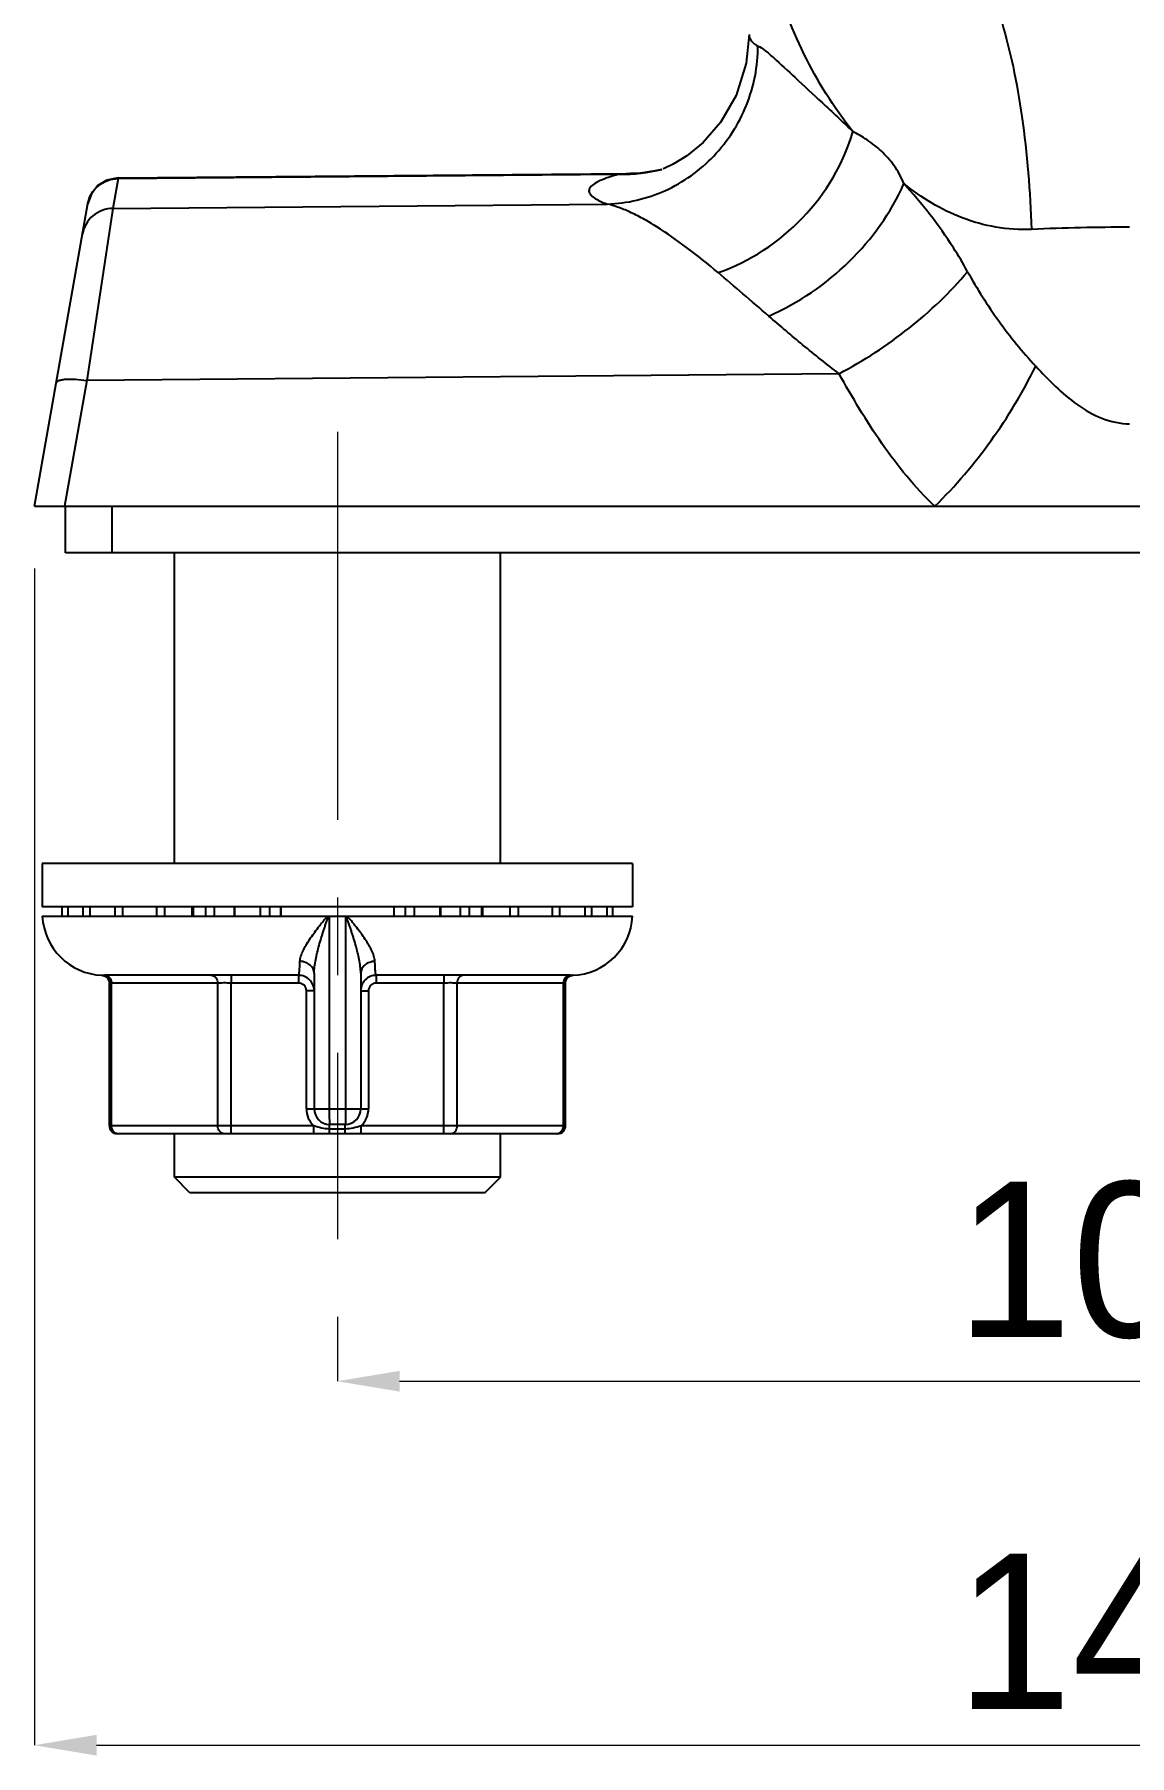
# Model space of a CAD drawing. Extents: x 0 to 790, y 0 to 579.
# Drawn here: x 107.5 to 178.1, y 144.2 to 255 of the extents above; entities that cross this region are included whole.
import ezdxf

# ---------------------------------------------------------------- set-up
doc = ezdxf.new("R2010")
doc.units = 0
doc.header["$LTSCALE"] = 10
doc.header["$MEASUREMENT"] = 0
doc.header["$PDMODE"] = 3
doc.header["$PDSIZE"] = -10
doc.linetypes.add('CENTER', pattern=[2, 1.25, -0.25, 0.25, -0.25])
doc.linetypes.add('CENTER2', pattern=[28.575000000000003, 19.05, -3.175, 3.175, -3.175])
doc.layers.get('0').update_dxf_attribs({"linetype": 'CONTINUOUS'})
doc.layers.get('DEFPOINTS').update_dxf_attribs({"linetype": 'CONTINUOUS'})
doc.layers.add('Cneter', color=1, linetype='CENTER2', lineweight=13)
doc.layers.add('DEF_LAYER_ASSEM_MEMBER', color=7, linetype='CONTINUOUS')
doc.layers.add('MEMBER', color=7, linetype='CONTINUOUS')
doc.styles.add('Daelim Dimension', font='')
doc.styles.get('Daelim Dimension').set_extended_font_data('나눔고딕')
doc.dimstyles.new('DEFAULT', dxfattribs={"dimscale": 2, "dimtxt": 2, "dimasz": 2, "dimexe": 0, "dimexo": 2, "dimgap": 1, "dimtad": 1, "dimdec": 0, "dimzin": 9, "dimdsep": 46, "dimtxsty": 'Daelim Dimension', "dimcen": 0.5, "dimclrd": 5, "dimclre": 5, "dimclrt": 256, "dimadec": 1, "dimazin": 0, "dimtfac": 1, "dimtdec": 0, "dimtix": 1, "dimtmove": 0, "dimatfit": 3, "dimfxl": 1, "dimtolj": 1, "dimtzin": 1, "dimlwd": 9, "dimlwe": 9, "dimarcsym": 0})

# ---------------------------------------------------------------- blocks, each defined once
blk = doc.blocks.new('*D0')
at = {"color": 5, "lineweight": 9, "ltscale": 0.5, "transparency": 16777216}
for p, q in [((127.0518074035645, 172.4462732682814), (127.0518074035645, 168.3060227364374)), ((229.0518074035645, 172.4462732682814), (229.0518074035645, 168.3060227364374)), ((131.0518074035645, 168.3060227364374), (225.0518074035645, 168.3060227364374))]:
    blk.add_line(p, q, dxfattribs=at)
at = {"color": 5, "ltscale": 0.5, "transparency": 16777216}
for points in [[(131.0518074035645, 168.9726894031041), (131.0518074035645, 167.6393560697707), (127.0518074035645, 168.3060227364374)], [(225.0518074035645, 168.9726894031041), (225.0518074035645, 167.6393560697707), (229.0518074035645, 168.3060227364374)]]:
    blk.add_solid(points, dxfattribs=at)
at = {"layer": 'DEFPOINTS', "color": 0, "ltscale": 0.5, "transparency": 16777216}
for p in [(127.0518074035645, 176.4462732682814), (229.0518074035645, 176.4462732682814), (229.0518074035645, 168.3060227364374)]:
    blk.add_point(p, dxfattribs=at)
at = {"color": 7, "ltscale": 0.5, "transparency": 16777216, "insert": (178.0518074035645, 181.1500856835046), "char_height": 10, "attachment_point": 2, "style": 'Daelim Dimension'}
blk.add_mtext('\\A1;102', dxfattribs=at)
blk = doc.blocks.new('*D5')
at = {"color": 5, "lineweight": 9, "ltscale": 0.5, "transparency": 16777216}
for p, q in [((107.5440940856934, 220.6462702165236), (107.5440940856934, 144.865494495521)), ((248.5595207214355, 220.6462702165236), (248.5595207214355, 144.865494495521)), ((111.5440940856934, 144.865494495521), (244.5595207214355, 144.865494495521))]:
    blk.add_line(p, q, dxfattribs=at)
at = {"color": 5, "ltscale": 0.5, "transparency": 16777216}
for points in [[(111.5440940856934, 145.5321611621877), (111.5440940856934, 144.1988278288544), (107.5440940856934, 144.865494495521)], [(244.5595207214355, 145.5321611621877), (244.5595207214355, 144.1988278288544), (248.5595207214355, 144.865494495521)]]:
    blk.add_solid(points, dxfattribs=at)
at = {"layer": 'DEFPOINTS', "color": 0, "ltscale": 0.5, "transparency": 16777216}
for p in [(107.5440940856934, 224.6462702165236), (248.5595207214355, 224.6462702165236), (248.5595207214355, 144.865494495521)]:
    blk.add_point(p, dxfattribs=at)
at = {"color": 7, "ltscale": 0.5, "transparency": 16777216, "insert": (178.0518074035645, 152.2016890591834), "char_height": 10, "attachment_point": 5, "style": 'Daelim Dimension'}
blk.add_mtext('\\A1;141', dxfattribs=at)

msp = doc.modelspace()

# ---------------------------------------------------------------- linework, layer by layer
at = {"layer": 'Cneter', "linetype": 'CENTER', "ltscale": 2}
msp.add_line((127.0518074035645, 229.4462732682814), (127.0518074035645, 177.4462732682814), dxfattribs=at)
at = {"layer": 'DEF_LAYER_ASSEM_MEMBER', "color": 7, "linetype": 'Continuous'}
for p, q in [((153.5518074035645, 255.0319589982619), (153.5518074035645, 255.0309442887892)), ((112.9328346252441, 245.78833717209), (145.8983879089355, 246.0749277482619)), ((107.5440940856934, 224.6462702165236), (110.980541229248, 244.1353601823439)), ((107.5440940856934, 224.6462702165236), (248.5595207214355, 224.6462702165236)), ((109.5518074035645, 221.6462702165236), (109.5518074035645, 224.6462702165236)), ((246.5518074035645, 221.6462702165236), (109.5518074035645, 221.6462702165236)), ((116.5518074035645, 201.6462702165236), (116.5518074035645, 221.6462702165236)), ((137.5518074035645, 201.6462702165236), (137.5518074035645, 221.6462702165236)), ((116.5518074035645, 181.4462732682814), (116.5518074035645, 184.2462763200392)), ((137.5518074035645, 181.4462732682814), (137.5518074035645, 184.2462763200392)), ((117.5518074035645, 180.4462732682814), (116.5518074035645, 181.4462732682814)), ((137.5518074035645, 181.4462732682814), (116.5518074035645, 181.4462732682814)), ((136.5518074035645, 180.4462732682814), (137.5518074035645, 181.4462732682814)), ((136.5513801574707, 180.4462732682814), (117.5522346496582, 180.4462732682814))]:
    msp.add_line(p, q, dxfattribs=at)
at = {"layer": 'DEF_LAYER_ASSEM_MEMBER', "color": 9, "linetype": 'Continuous'}
for p, q in [((112.9273948669434, 245.7502436051955), (112.5880851745605, 243.8259195695509)), ((112.9273948669434, 245.7502436051955), (145.1980094909668, 246.0307917008986)), ((112.9328346252441, 245.78833717209), (112.9273948669434, 245.7502436051955)), ((112.5880851745605, 243.8259195695509), (144.4252586364746, 244.1115183244337)), ((112.5880851745605, 243.8259195695509), (110.9125175476074, 232.749648512422)), ((159.3440589904785, 233.1841043840041), (110.9125175476074, 232.749648512422)), ((110.9125175476074, 232.749648512422), (109.4836692810059, 224.6462702165236)), ((112.5518074035645, 221.6462702165236), (112.5518074035645, 224.6462702165236))]:
    msp.add_line(p, q, dxfattribs=at)
at = {"layer": 'DEF_LAYER_ASSEM_MEMBER', "color": 7, "linetype": 'Continuous'}
for points in [[(153.5518074035645, 255.0323404679884), (153.3709983825684, 253.1779779801955), (152.7139511108398, 251.1044916520705), (151.7062644958496, 249.3609384904494), (150.5896110534668, 248.0831140885939), (149.5417976379395, 247.2213358293166), (148.6744842529297, 246.6872476945509), (148.0792808532715, 246.4063333879103), (147.9990386962891, 246.3743738542189)], [(147.944881439209, 246.3445276628127), (147.5094871520996, 246.2449793229689), (146.5650901794434, 246.1076425920119), (145.8989105224609, 246.0749353776564)], [(112.9328231811523, 245.7882837663283), (112.2122268676758, 245.64722389084), (111.6354179382324, 245.2954553971877), (111.2086524963379, 244.7717127214064), (110.980598449707, 244.1356653581252)]]:
    msp.add_lwpolyline(points, dxfattribs=at)
at = {"layer": 'DEF_LAYER_ASSEM_MEMBER', "color": 9, "linetype": 'Continuous'}
for centre, radius, start, end in [((145.416748046875, 256.2977594743361), 10.2692962524, 268.7785603779696, 284.2518916667519), ((112.9071769714355, 243.7645563493361), 1.9617523559, 169.121416652321, 169.9997314630421), ((178.0374794006348, 99.11616462570328), 143.5023810449, 89.9947544147101, 92.51475406369204), ((141.7726249694824, 248.5568308244337), 33.7004358442, 314.8043536408792, 333.7883145064228)]:
    msp.add_arc(centre, radius, start, end, dxfattribs=at)
for points, start_tangent, end_tangent in [([(160.2336921691895, 248.7860178361525), (157.0851402282715, 253.7884363542189), (155.0241432189941, 259.2426523576369), (153.5541954040527, 271.2117380509962)], (-0.6227009671343259, 0.7824599066597441), (-0.007989863781673504, 0.9999680805289488)), ([(153.5518074035645, 255.0313257585158), (153.6965599060059, 254.6136240373244), (154.1280403137207, 254.287490309297)], (0.001597993983209514, -0.9999987232067997), (0.9030950698312568, -0.4294406767488119)), ([(169.839298248291, 255.7498621354689), (170.54736328125, 252.9717935929884), (171.1128196716309, 249.7549280534377), (171.7402076721191, 242.4803232560744)], (0.2922613167574674, -0.9563384979844696), (0.03506699106627381, -0.9993849639340978)), ([(144.4252586364746, 244.1115183244337), (148.1361198425293, 244.9713816056837), (151.279541015625, 247.2039636979689), (153.3826484680176, 250.4733805070509), (154.1280479431152, 254.287490309297)], (0.9995725003292137, 0.02923724654621209), (0.002688514742136765, 0.99999638593771)), ([(154.1280403137207, 254.287490309297), (154.5678672790527, 254.0083689103712), (155.1193313598633, 253.5413660417189), (156.5182685852051, 252.2536844621291), (158.2502670288086, 250.6492533097853), (160.2336921691895, 248.7860178361525)], (0.9029687261928312, -0.4297062712105747), (0.7230108892650621, -0.69083663336866)), ([(151.5601425170898, 239.6964563737502), (157.0040626525879, 243.2324137101759), (160.2333106994629, 248.7864298234572)], (0.9453568357013663, 0.3260375027396388), (0.271813913293645, 0.9623498306437192)), ([(163.5187797546387, 245.4265360246291), (163.2313957214355, 246.036757887422), (162.8831787109375, 246.5961679826369), (162.0547065734863, 247.5284723649611), (161.1496391296387, 248.2401651750197), (160.2332878112793, 248.7862772355666)], (-0.4064437993752314, 0.913675783825656), (-0.8785588201361562, 0.4776341691723544)), ([(145.1980094909668, 246.0307917008986), (145.3658332824707, 246.0492624650587), (145.8983879089355, 246.0749277482619)], (0.9919286672484895, 0.1267971572655935), (0.9999621726239761, 0.008697891763957659)), ([(110.9806785583496, 244.1347956071486), (111.663761138916, 245.2894358049025), (112.9273948669434, 245.7502436051955)], (0.1887232300981894, 0.9820303164471584), (0.9999729744128815, 0.007351900696750287)), ([(145.1980094909668, 246.0307917008986), (144.4061813354492, 245.7916788468947), (143.8214950561523, 245.5496134172072), (143.4422302246094, 245.3062357316603), (143.2636604309082, 245.0628504167189), (143.2479209899902, 244.941543043672), (143.2800941467285, 244.820678175508), (143.3592910766602, 244.7003626237502), (143.4846229553223, 244.5807489762892), (143.8695335388184, 244.3440546403517), (144.4252586364746, 244.1115183244337)], (-0.9667094709693479, -0.2558765302605217), (0.9406275772676771, -0.3394403642520144)), ([(154.8215217590332, 236.899550856172), (160.0033912658691, 240.4080271134962), (163.5187797546387, 245.4265360246291)], (0.9169691812133465, 0.3989580437902276), (0.4026570370864274, 0.9153509220428958)), ([(171.7404975891113, 242.4803156266798), (169.4393882751465, 242.6262049089064), (167.2707786560059, 243.2264246354689), (163.5184593200684, 245.4274057756056)], (-0.9990090028315833, -0.04450856391129136), (-0.7785377877153119, 0.6275977319106149)), ([(167.6230659484863, 239.7519678483595), (166.7047805786133, 241.2978052507033), (163.5184593200684, 245.4274057756056)], (-0.4816338844026761, 0.8763725243269497), (-0.6725581463846358, 0.7400442822775289)), ([(151.5605430603027, 239.6961511979689), (149.5285911560059, 241.3182443986525), (147.6156044006348, 242.644912184297), (146.7142143249512, 243.1741175065627), (145.8582382202148, 243.6011804948439), (145.0793113708496, 243.9179224382033), (144.4252586364746, 244.1115183244337)], (-0.7674031991659455, 0.6411648227327137), (-0.9778935155196333, 0.2091034966342093)), ([(112.5880851745605, 243.8259195695509), (111.3130683898926, 243.355590284883), (110.6359214782715, 242.1809000383009)], (-0.9999729744128432, -0.007351900701973007), (-0.1736481776716392, -0.9848077530113778)), ([(154.8212471008301, 236.8998712907423), (153.1520957946777, 238.333991468965), (151.5605430603027, 239.6961511979689)], (-0.755942059891773, 0.6546385278049125), (-0.7676082814482363, 0.6409192821659256)), ([(159.3440551757812, 233.1841043840041), (163.8553276062012, 236.1221613298048), (167.6230659484863, 239.7519678483595)], (0.885225018856771, 0.4651630531222676), (0.6459039590480665, 0.7634186765373465)), ([(167.6230659484863, 239.7519678483595), (169.6256523132324, 236.5817179093947), (172.0075416564941, 233.6719354997267)], (0.4819149835974386, -0.8762179800621992), (0.6774558358848526, -0.7355634509854032)), ([(159.3440589904785, 233.1841043840041), (157.0218505859375, 235.0331339250197), (154.8212471008301, 236.8998712907423)], (-0.7902580163186953, 0.6127742387242147), (-0.7565789195212899, 0.6539023922084992)), ([(108.9428977966309, 232.5793070207228), (109.1174545288086, 232.7414392839064), (109.304515838623, 232.7960886369337), (109.5499687194824, 232.8302759538283), (110.178279876709, 232.8332132707228), (110.9125175476074, 232.749648512422)], (0.1736481776788628, 0.9848077530101041), (0.9867360022004225, -0.1623331819485102)), ([(165.5201950073242, 224.6462702165236), (162.1073760986328, 228.6915888200392), (159.3440589904785, 233.1841043840041)], (-0.7285260365239652, 0.6850181122471742), (-0.4906828617626594, 0.8713382403937101)), ([(172.0075416564941, 233.6719354997267), (173.2788543701172, 232.3698725114455), (174.6757736206055, 231.1994089494337), (176.2675285339355, 230.3120874772658), (178.0518074035645, 229.960082472383)], (0.6774097372775871, -0.7356059052519293), (0.999994018213705, -0.003458834602590918))]:
    msp.add_spline(points, degree=3, dxfattribs=dict(at, start_tangent=start_tangent, end_tangent=end_tangent))
at = {"layer": 'MEMBER', "color": 7, "linetype": 'Continuous'}
for p, q in [((108.0518074035645, 201.6462702165236), (108.0518074035645, 198.8462747941603)), ((146.0518074035645, 201.6462702165236), (108.0518074035645, 201.6462702165236)), ((146.0518074035645, 201.6462702165236), (146.0518074035645, 198.8462747941603)), ((146.0518074035645, 198.8462747941603), (108.0518074035645, 198.8462747941603)), ((109.3168449401855, 198.8462747941603), (109.3168449401855, 198.2462763200392)), ((110.6691398620605, 198.8462747941603), (110.6691398620605, 198.2462763200392)), ((112.7243232727051, 198.8462747941603), (112.7243232727051, 198.2462763200392)), ((115.3925743103027, 198.8462747941603), (115.3925743103027, 198.2462763200392)), ((117.7546691894531, 198.8462747941603), (117.7546691894531, 198.2462763200392)), ((118.5572776794434, 198.8462747941603), (118.5572776794434, 198.2462763200392)), ((120.4284477233887, 198.8462747941603), (120.4284477233887, 198.2462763200392)), ((122.0801200866699, 198.8462747941603), (122.0801200866699, 198.2462763200392)), ((123.4048156738281, 198.8462747941603), (123.4048156738281, 198.2462763200392)), ((130.6987953186035, 198.2462763200392), (130.6987953186035, 198.8462747941603)), ((132.0234870910645, 198.2462763200392), (132.0234870910645, 198.8462747941603)), ((133.6751594543457, 198.2462763200392), (133.6751594543457, 198.8462747941603)), ((135.5463333129883, 198.2462763200392), (135.5463333129883, 198.8462747941603)), ((136.3489418029785, 198.2462763200392), (136.3489418029785, 198.8462747941603)), ((138.7110404968262, 198.2462763200392), (138.7110404968262, 198.8462747941603)), ((141.3792915344238, 198.2462763200392), (141.3792915344238, 198.8462747941603)), ((143.4344749450684, 198.2462763200392), (143.4344749450684, 198.8462747941603)), ((144.7867660522461, 198.2462763200392), (144.7867660522461, 198.8462747941603)), ((108.0522804260254, 198.2462763200392), (146.051326751709, 198.2462763200392)), ((111.8888893127441, 194.4495386491408), (111.9097709655762, 194.4488748918166)), ((111.8899917602539, 194.4495310197462), (112.1059646606445, 194.3900598893752)), ((111.9099388122559, 194.448867262422), (111.9056129455566, 194.4490045915236)), ((118.9100723266602, 194.4462732682814), (112.0706596374512, 194.4462732682814)), ((124.5518074035645, 194.4462732682814), (120.2124214172363, 194.4462732682814)), ((125.5518074035645, 194.574714125215), (125.5518074035645, 185.8462747941603)), ((128.5518074035645, 194.574714125215), (128.5518074035645, 185.8462747941603)), ((133.8912124633789, 194.4462732682814), (129.5518074035645, 194.4462732682814)), ((142.0329322814941, 194.4462732682814), (135.1935539245605, 194.4462732682814)), ((141.9976959228516, 194.3900827775587), (142.2135391235352, 194.4495310197462)), ((142.1937217712402, 194.448867262422), (142.1979560852051, 194.4490045915236)), ((142.2147254943848, 194.4495386491408), (142.1939849853516, 194.4488748918166)), ((112.3686027526855, 184.7462763200392), (112.3686027526855, 193.9491419206252)), ((141.7350044250488, 184.7462763200392), (141.7350044250488, 193.9491419206252)), ((141.2350044250488, 184.2462763200392), (112.8686027526855, 184.2462763200392)), ((127.5518074035645, 184.8462747941603), (126.5518074035645, 184.8462747941603))]:
    msp.add_line(p, q, dxfattribs=at)
at = {"layer": 'MEMBER', "color": 9, "linetype": 'Continuous'}
for p, q in [((109.6944923400879, 198.8462747941603), (109.6944923400879, 198.2462763200392)), ((111.1053352355957, 198.8462747941603), (111.1053352355957, 198.2462763200392)), ((113.2131156921387, 198.8462747941603), (113.2131156921387, 198.2462763200392)), ((115.9257164001465, 198.8462747941603), (115.9257164001465, 198.2462763200392)), ((117.6878128051758, 198.8462747941603), (117.6878128051758, 198.2462763200392)), ((119.1245765686035, 198.8462747941603), (119.1245765686035, 198.2462763200392)), ((120.395751953125, 198.8462747941603), (120.395751953125, 198.2462763200392)), ((122.6698989868164, 198.8462747941603), (122.6698989868164, 198.2462763200392)), ((123.3945922851562, 198.8462747941603), (123.3945922851562, 198.2462763200392)), ((130.7090187072754, 198.2462763200392), (130.7090187072754, 198.8462747941603)), ((131.4337120056152, 198.2462763200392), (131.4337120056152, 198.8462747941603)), ((133.7078590393066, 198.2462763200392), (133.7078590393066, 198.8462747941603)), ((134.9790306091309, 198.2462763200392), (134.9790306091309, 198.8462747941603)), ((136.4157981872559, 198.2462763200392), (136.4157981872559, 198.8462747941603)), ((138.1778945922852, 198.2462763200392), (138.1778945922852, 198.8462747941603)), ((140.8904914855957, 198.2462763200392), (140.8904914855957, 198.8462747941603)), ((142.9982757568359, 198.2462763200392), (142.9982757568359, 198.8462747941603)), ((144.409122467041, 198.2462763200392), (144.409122467041, 198.8462747941603)), ((126.5240287780762, 198.2462763200392), (126.5240287780762, 185.8462747941603)), ((127.5795860290527, 198.2462763200392), (127.5795860290527, 185.8462747941603)), ((124.5518074035645, 194.4462732682814), (124.5518074035645, 193.9462732682814)), ((129.5518074035645, 194.4462732682814), (129.5518074035645, 193.9462732682814)), ((112.5025787353516, 184.7462763200392), (112.5025787353516, 193.9462732682814)), ((119.344181060791, 193.9462732682814), (112.5025787353516, 193.9462732682814)), ((119.344181060791, 184.7462763200392), (119.344181060791, 193.9462732682814)), ((124.5518074035645, 193.9462732682814), (120.210205078125, 193.9462732682814)), ((120.210205078125, 184.2462763200392), (120.210205078125, 193.9462732682814)), ((125.5518074035645, 193.4462732682814), (125.0518074035645, 193.4462732682814)), ((125.0518074035645, 185.8462747941603), (125.0518074035645, 193.4462732682814)), ((128.5518074035645, 193.4462732682814), (129.0518074035645, 193.4462732682814)), ((129.0518074035645, 193.4462732682814), (129.0518074035645, 185.8462747941603)), ((133.8934059143066, 193.9462732682814), (129.5518074035645, 193.9462732682814)), ((133.8934059143066, 184.2462763200392), (133.8934059143066, 193.9462732682814)), ((141.6010322570801, 193.9462732682814), (134.7594337463379, 193.9462732682814)), ((134.7594337463379, 184.7462763200392), (134.7594337463379, 193.9462732682814)), ((141.6010322570801, 184.7462763200392), (141.6010322570801, 193.9462732682814)), ((125.0518074035645, 185.8462747941603), (129.0518074035645, 185.8462747941603)), ((125.5320014953613, 184.7462763200392), (112.3686027526855, 184.7462763200392)), ((125.5320014953613, 184.2462763200392), (125.5320014953613, 184.7462763200392)), ((126.5518074035645, 184.2462763200392), (126.5518074035645, 184.8462747941603)), ((127.5518074035645, 184.5462717424025), (126.5518074035645, 184.5462717424025)), ((127.5518074035645, 184.2462763200392), (127.5518074035645, 184.8462747941603)), ((141.7350044250488, 184.7462763200392), (128.5716094970703, 184.7462763200392)), ((128.5716094970703, 184.2462763200392), (128.5716094970703, 184.7462763200392))]:
    msp.add_line(p, q, dxfattribs=at)
at = {"layer": 'MEMBER', "color": 7, "linetype": 'Continuous'}
for points in [[(112.1059646606445, 194.3900598893752), (112.2757911682129, 194.2401651750197), (112.3621673583984, 194.0299753556837), (112.3686065673828, 193.9499964128127)], [(141.7350044250488, 193.9499964128127), (141.7414436340332, 194.0299677262892), (141.8278465270996, 194.2402033219923), (141.9976959228516, 194.3900827775587)]]:
    msp.add_lwpolyline(points, dxfattribs=at)
for centre, radius, start, end in [((112.0518074035645, 198.451537550508), 4.0052631579, 182.9374980219677, 267.6816930479715), ((142.0518074035645, 198.451537550508), 4.0052631579, 272.0615226618579, 357.0625019780322), ((112.069751739502, 199.3686441789259), 4.9223685483, 268.1396760378506, 270.0104911706238), ((124.5518074035645, 193.4463037858595), 0.9999938088, 359.998251471573, 90), ((129.5518074035645, 193.4463037858595), 0.9999933909000001, 90, 180.001748528427), ((142.0361137390137, 199.2295984635939), 4.7833284804, 269.9619695039088, 271.8913769779544), ((126.5518074035645, 185.8462747941603), 1, 180, 270), ((127.5518074035645, 185.8462747941603), 1, 270, 0), ((112.8686027526855, 184.7462763200392), 0.5, 180, 270), ((141.2350044250488, 184.7462763200392), 0.5, 270, 0)]:
    msp.add_arc(centre, radius, start, end, dxfattribs=at)
at = {"layer": 'MEMBER', "color": 9, "linetype": 'Continuous'}
for centre, radius, start, end in [((124.5518074035645, 193.4462732682814), 0.5, 0, 90), ((129.5518074035645, 193.4462732682814), 0.5, 90, 180), ((126.5518074035645, 185.8462747941603), 1.5, 180, 227.1664245064031), ((127.5518074035645, 185.8462747941603), 1.5, 312.8335754935968, 0)]:
    msp.add_arc(centre, radius, start, end, dxfattribs=at)
for points, start_tangent, end_tangent in [([(124.6388511657715, 195.3492655168166), (124.6984519958496, 195.6748194108595), (124.8366012573242, 196.023574293672), (125.0304756164551, 196.3865122209181), (125.264217376709, 196.7583002458205), (125.526798248291, 197.1355966935744), (125.8105506896973, 197.5158075700392), (125.9588584899902, 197.7060770402541), (126.1114730834961, 197.8954462419142), (126.2705039978027, 198.0813822160353), (126.3554267883301, 198.1699900041212), (126.4514694213867, 198.2462763200392)], (0.03463088525031089, 0.9994001709959729), (0.8704190371893684, 0.4923115880195519)), ([(125.5518074035645, 194.574714125215), (125.6530342102051, 195.4550928483595), (125.7539443969727, 195.9113459001173), (125.8748817443848, 196.3729166398634), (126.0102729797363, 196.8378366838087), (126.0821876525879, 197.0711130509962), (126.1565055847168, 197.3047251115431), (126.2331352233887, 197.5384821305861), (126.312442779541, 197.7720407853712), (126.3535842895508, 197.8885111222853), (126.3965797424316, 198.0044168840041), (126.4438438415527, 198.1187204728712), (126.4719581604004, 198.1738199601759), (126.5129203796387, 198.2201761613478)], (-1.193711353986448e-05, 0.9999999999287528), (0.9030359215980774, 0.4295650408302693)), ([(126.5129203796387, 198.2201761613478), (126.5184135437012, 198.2220301042189), (126.5240287780762, 198.222060621797)], (0.903035922002725, 0.4295650399796154), (0.9821249958513913, -0.1882298927479497)), ([(127.5911293029785, 198.2199625383009), (127.5854225158691, 198.2219766984572), (127.5795860290527, 198.222060621797)], (-0.8962829175436774, 0.4434827298998166), (-0.982377372728291, -0.1869082597197367)), ([(128.5518074035645, 194.574714125215), (128.4506187438965, 195.4548944841017), (128.3497276306152, 195.9111017594923), (128.2288093566895, 196.3726267228712), (128.0934410095215, 196.8375086198439), (128.0215301513672, 197.0707697282423), (127.9472236633301, 197.3043589006056), (127.8706016540527, 197.538093031465), (127.7913093566895, 197.7716287980666), (127.7501754760742, 197.8880915055861), (127.7071914672852, 198.0039972673048), (127.6599578857422, 198.118300856172), (127.6318893432617, 198.1734232316603), (127.5911293029785, 198.2199625383009)], (5.395418025909149e-06, 0.9999999999854448), (-0.8962829163812033, 0.443482732249188)), ([(129.4647560119629, 195.3492655168166), (129.4051971435547, 195.6746668229689), (129.2671012878418, 196.0233911882033), (129.0732383728027, 196.3863291154494), (128.8394889831543, 196.7581552873244), (128.5768928527832, 197.1354822526564), (128.2931175231934, 197.5157389054884), (128.1447944641113, 197.7060236344923), (127.9921684265137, 197.8954080949416), (127.833122253418, 198.0813669572462), (127.7481918334961, 198.1699747453322), (127.6521415710449, 198.2462763200392)], (-0.03471404370852345, 0.9993972859525899), (-0.8704421037744797, 0.492270803498093)), ([(124.5518074035645, 194.4462732682814), (124.5655746459961, 194.4607767472853), (124.578540802002, 194.5042185197462), (124.5906791687012, 194.5764994035353), (124.6019744873047, 194.6771768937697), (124.612434387207, 194.8056940446486), (124.6220626831055, 194.9612802873244), (124.6388511657715, 195.3492655168166)], (0.9999992931311672, 0.001189006798203096), (0.03474221300845775, 0.9993963070950759)), ([(125.5518074035645, 194.574714125215), (125.4838066101074, 194.8565363298048), (125.2890510559082, 195.1000284562697), (124.9940223693848, 195.2720713029494), (124.6388511657715, 195.3492731462111)], (9.28105768614102e-06, 0.9999999999569311), (-0.9977006224457232, 0.06777512797049305)), ([(129.4647560119629, 195.3492655168166), (129.1095924377441, 195.2720636735548), (128.8145637512207, 195.1000208268752), (128.6198081970215, 194.8565363298048), (128.5518074035645, 194.574714125215)], (-0.9977001591608039, -0.06778194752665734), (-4.979008727263126e-07, -0.9999999999998761)), ([(129.5518074035645, 194.4462732682814), (129.5380477905273, 194.460814894258), (129.525074005127, 194.5042566667189), (129.5129280090332, 194.5764688859572), (129.5016326904297, 194.677138746797), (129.4911766052246, 194.805671156465), (129.4815483093262, 194.9614023576369), (129.4647560119629, 195.3492655168166)], (-0.9999953411636499, 0.003052482759257972), (-0.03474001690028169, 0.9993963834364062)), ([(112.0706596374512, 194.4462732682814), (112.2358207702637, 194.4081186662306), (112.2867317199707, 194.379271925508)], (1, 0), (0.8326773148511243, -0.5537585117470626)), ([(112.2867317199707, 194.379271925508), (112.4448089599609, 194.1962580094923), (112.5025787353516, 193.9462732682814)], (0.8326773148669743, -0.5537585117232292), (-0.0005866930116798244, -0.9999998278956402)), ([(118.9100685119629, 194.4462732682814), (119.0758323669434, 194.4081262956252), (119.2168464660645, 194.2998728166212), (119.344181060791, 193.9462732682814)], (1, 0), (0.001395947213176153, -0.9999990256652144)), ([(120.2123985290527, 194.4462732682814), (120.2122192382812, 194.4438242326369), (120.2120399475098, 194.4365610490431), (120.2118721008301, 194.4246210466017), (120.2117004394531, 194.4081262956252), (120.211368560791, 194.3620294938673), (120.2110481262207, 194.2998728166212), (120.2107620239258, 194.2241129289259), (120.2105255126953, 194.1373667131056), (120.210205078125, 193.9462732682814)], (-1, 0), (-0.001172501299643361, -0.999999312620115)), ([(133.8912124633789, 194.4462732682814), (133.8913497924805, 194.4438242326369), (133.8914833068848, 194.4365610490431), (133.8916206359863, 194.4246210466017), (133.8917617797852, 194.4081262956252), (133.8920364379883, 194.3620294938673), (133.8923072814941, 194.2998728166212), (133.8925819396973, 194.2241129289259), (133.8928565979004, 194.1373667131056), (133.8934059143066, 193.9462732682814)], (1, 0), (0.002791886423048593, -0.9999961026775059)), ([(135.1935386657715, 194.4462732682814), (135.0276985168457, 194.4081262956252), (134.8866386413574, 194.2998728166212), (134.7594337463379, 193.9462732682814)], (-1, 0), (-0.0005862478162974617, -0.9999998281567342)), ([(142.0329475402832, 194.4462732682814), (141.867733001709, 194.4081262956252), (141.7272720336914, 194.2998728166212), (141.6010322570801, 193.9462732682814)], (-1, 0), (0.001395947094395016, -0.9999990256653801)), ([(112.5025787353516, 193.9462732682814), (112.4027900695801, 193.9483103166212), (112.368579864502, 193.9498667131056)], (-0.9999998499126259, 0.00054788203625957), (-0.9993994578860231, -0.03465145851365003)), ([(120.210205078125, 193.9462732682814), (119.7101860046387, 193.9498667131056), (119.344181060791, 193.9462732682814)], (-0.9999999625955567, 0.0002735121298353508), (-0.9999999742561745, -0.0002269089037179668)), ([(134.7594337463379, 193.9462732682814), (134.3934135437012, 193.9498667131056), (133.8934059143066, 193.9462732682814)], (-0.999999850299843, 0.0005471748273436851), (-0.9999999935636246, -0.0001134581467732909)), ([(141.735034942627, 193.9498667131056), (141.7328910827637, 193.9497675309767), (141.7264709472656, 193.9494623551955), (141.7157669067383, 193.9489588151564), (141.7008247375488, 193.9483026872267), (141.6586952209473, 193.9469370256056), (141.6010322570801, 193.9462732682814)], (-0.47389215015596, -0.8805828921916217), (-0.9999999739925198, -0.0002280678841404474)), ([(126.5240287780762, 185.8462747941603), (126.5261421203613, 185.4635462175002), (126.5287094116211, 185.2906870256056), (126.5321617126465, 185.1391977677931), (126.5363731384277, 185.0148081193556), (126.5411720275879, 184.9224008927931), (126.5437431335449, 184.8893350968947), (126.5463905334473, 184.8655084977736), (126.5490913391113, 184.8511042008986), (126.5518074035645, 184.8462747941603)], (-4.992670888944472e-10, -1), (0.9999999999997603, 6.924834522964321e-07)), ([(127.5795860290527, 185.8462747941603), (127.5774688720703, 185.4635462175002), (127.5749015808105, 185.2906870256056), (127.5714454650879, 185.1391977677931), (127.5672378540039, 185.0148081193556), (127.5624351501465, 184.9224008927931), (127.5598678588867, 184.8893350968947), (127.5572204589844, 184.8655084977736), (127.5545234680176, 184.8511042008986), (127.5518074035645, 184.8462747941603)], (-3.994136711155578e-10, -1), (-0.9999999999995252, 9.74669210939277e-07)), ([(112.7698860168457, 184.2843317399611), (112.5755882263184, 184.4684519181837), (112.5025787353516, 184.7462763200392)], (-0.9023799348764517, 0.4309413569528584), (0, 1)), ([(112.9355888366699, 184.2462763200392), (112.7698860168457, 184.2843317399611)], (-1, 0), (-0.9023799349193679, 0.4309413568629931)), ([(119.7771911621094, 184.2462763200392), (119.6114845275879, 184.2843317399611), (119.471004486084, 184.3927225480666), (119.344181060791, 184.7462763200392)], (-1, 0), (0, 1)), ([(126.5518074035645, 184.5462717424025), (126.0337181091309, 184.6040796647658), (125.5320014953613, 184.7462763200392)], (-0.9999999998948585, 1.45011407101418e-05), (-0.9512376729468018, 0.3084588944523294)), ([(128.5716094970703, 184.7462763200392), (128.0698432922363, 184.6040491471877), (127.5518074035645, 184.5462717424025)], (-0.951257334925132, -0.3083982534826279), (-0.9999999995532561, 2.989126774289731e-05)), ([(134.3264198303223, 184.2462763200392), (134.4921264648438, 184.2843317399611), (134.6326026916504, 184.3927225480666), (134.7594337463379, 184.7462763200392)], (1, 0), (0, 1)), ([(141.1680183410645, 184.2462763200392), (141.3337287902832, 184.2843317399611)], (1, 0), (0.9023790745334036, 0.4309431584840837)), ([(141.3337287902832, 184.2843317399611), (141.528018951416, 184.4684519181837), (141.6010322570801, 184.7462763200392)], (0.9023790744844301, 0.4309431585866324), (0, 1))]:
    msp.add_spline(points, degree=3, dxfattribs=dict(at, start_tangent=start_tangent, end_tangent=end_tangent))
at = {"layer": 'MEMBER', "color": 7, "linetype": 'Continuous'}
for points, start_tangent, end_tangent in [([(120.2123947143555, 194.4462732682814), (119.4703330993652, 194.4495310197462), (118.9100723266602, 194.4462732682814)], (-0.9999999918913444, 0.000127347208162945), (-0.9999999905599061, 0.0001374051966863133)), ([(135.1935386657715, 194.4462732682814), (134.6332511901855, 194.4495310197462), (133.8912162780762, 194.4462732682814)], (-0.9999999720340783, 0.0002364991389362498), (-0.9999999972580272, 7.405366724282901e-05))]:
    msp.add_spline(points, degree=3, dxfattribs=dict(at, start_tangent=start_tangent, end_tangent=end_tangent))

# ---------------------------------------------------------------- dimensions: what is measured, and where the dimension line sits
at = {"color": 5, "ltscale": 0.5}
for base, p1, p2, picture, middle in [((248.5595207214355, 144.865494495521), (107.5440940856934, 224.6462702165236), (248.5595207214355, 224.6462702165236), '*D5', (178.0518074035645, 144.865494495521)), ((229.0518074035645, 168.3060227364374), (127.0518074035645, 176.4462732682814), (229.0518074035645, 176.4462732682814), '*D0', (178.0518074035645, 168.3060227364374))]:
    dim = msp.add_linear_dim(base=base, p1=p1, p2=p2, dimstyle='DEFAULT', override={"dimtxt": 5, "dimclrd": 5, "dimclre": 5, "dimclrt": 7}, dxfattribs=at)
    dim.commit()
    dim.dimension.update_dxf_attribs({"geometry": picture, "text_midpoint": middle, "dimtype": 128})

doc.saveas('drawing.dxf')
